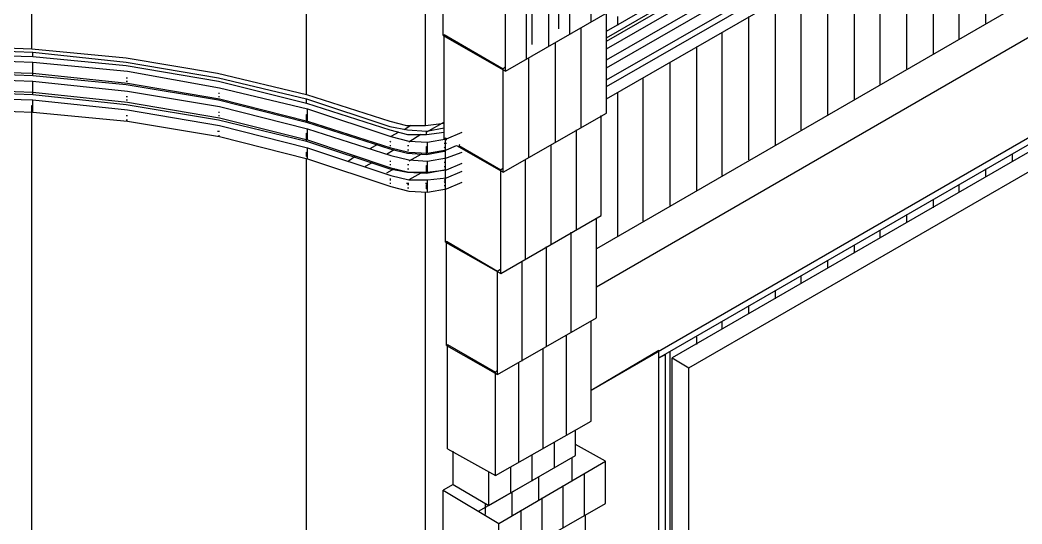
# Model space of a CAD drawing. Header units: inches. Extents: x 0.3 to 16.2, y 0.3 to 11.4.
# Drawn here: x 13.1628 to 13.5175, y 8.3026 to 8.4811 of the extents above; entities that cross this region are included whole.
import ezdxf

# ---------------------------------------------------------------- set-up
doc = ezdxf.new("R2010")
doc.units = ezdxf.units.IN
doc.header["$LTSCALE"] = 0.009843
doc.header["$MEASUREMENT"] = 0
doc.layers.add('GEOMETRY', color=7, linetype='Continuous')

msp = doc.modelspace()

# ---------------------------------------------------------------- linework, layer by layer
at = {"layer": 'GEOMETRY'}
for p, q in [((13.37047, 8.47717), (13.77165, 8.70866)), ((13.37047, 8.4748), (13.77165, 8.70669)), ((13.37047, 8.4748), (13.77165, 8.70669)), ((13.37047, 8.47362), (13.77165, 8.70512)), ((13.37047, 8.47087), (13.77323, 8.70315)), ((13.37047, 8.47087), (13.77323, 8.70315)), ((13.37047, 8.46693), (13.77677, 8.70118)), ((13.37047, 8.46417), (13.77913, 8.7)), ((13.37047, 8.46417), (13.77913, 8.7)), ((13.37047, 8.46693), (13.77244, 8.69882)), ((13.37047, 8.45984), (13.77244, 8.69213)), ((13.37047, 8.45984), (13.77244, 8.69213)), ((13.37047, 8.45748), (13.77244, 8.68937)), ((13.37047, 8.45748), (13.77244, 8.68937)), ((13.37047, 8.45315), (13.77244, 8.68504)), ((13.77283, 8.63465), (13.36693, 8.4)), ((13.36693, 8.38661), (13.78661, 8.62913)), ((13.36693, 8.38661), (13.78661, 8.62913)), ((13.36496, 8.35), (13.78661, 8.5937)), ((13.38898, 8.36142), (13.75236, 8.57126)), ((13.72795, 8.55433), (13.3937, 8.36142)), ((13.39961, 8.35787), (13.73386, 8.55079)), ((13.39961, 8.35787), (13.73386, 8.55079)), ((13.16693, 8.47087), (13.16693, 8.54843)), ((13.26417, 8.45472), (13.26417, 8.52913)), ((13.50472, 8.47992), (13.50472, 8.53071)), ((13.49528, 8.47441), (13.49528, 8.5252)), ((13.48622, 8.4689), (13.48622, 8.52008)), ((13.3063, 8.4437), (13.3063, 8.51417)), ((13.36496, 8.48031), (13.36496, 8.51457)), ((13.47677, 8.46378), (13.47677, 8.51457)), ((13.3126, 8.47559), (13.3126, 8.51142)), ((13.35748, 8.47598), (13.35748, 8.51024)), ((13.35354, 8.47795), (13.35354, 8.50669)), ((13.46732, 8.45827), (13.46732, 8.50906)), ((13.35, 8.47165), (13.35, 8.50591)), ((13.45827, 8.45276), (13.45827, 8.50394)), ((13.34213, 8.46732), (13.34213, 8.50157)), ((13.34409, 8.47244), (13.34409, 8.50118)), ((13.33465, 8.46299), (13.33465, 8.49843)), ((13.44882, 8.44764), (13.44882, 8.49843)), ((13.43937, 8.44213), (13.43937, 8.49291)), ((13.43031, 8.43661), (13.43031, 8.4878)), ((13.33465, 8.46299), (13.37244, 8.48465)), ((13.37047, 8.44803), (13.37047, 8.48346)), ((13.37441, 8.47913), (13.37441, 8.48228)), ((13.42087, 8.4315), (13.42087, 8.48228)), ((13.36142, 8.44291), (13.36142, 8.47835)), ((13.3126, 8.47559), (13.33465, 8.46299)), ((13.31299, 8.47598), (13.33386, 8.46378)), ((13.31299, 8.47598), (13.33386, 8.46378)), ((13.31299, 8.43898), (13.31299, 8.47598)), ((13.36142, 8.44685), (13.36142, 8.47559)), ((13.41142, 8.42598), (13.41142, 8.47677)), ((13.13346, 8.47205), (13.16693, 8.47087)), ((13.13346, 8.47087), (13.16732, 8.46969)), ((13.13346, 8.47087), (13.16732, 8.46969)), ((13.16693, 8.47087), (13.20039, 8.46772)), ((13.35236, 8.4378), (13.35236, 8.47283)), ((13.40236, 8.42047), (13.40236, 8.47165)), ((13.13346, 8.46929), (13.16732, 8.46811)), ((13.13346, 8.46732), (13.16732, 8.46614)), ((13.13346, 8.46732), (13.16732, 8.46614)), ((13.16732, 8.46969), (13.20039, 8.46614)), ((13.16732, 8.46969), (13.20039, 8.46614)), ((13.16732, 8.46811), (13.16732, 8.46969)), ((13.16732, 8.46811), (13.20039, 8.46496)), ((13.20039, 8.46772), (13.23268, 8.4622)), ((13.34291, 8.43228), (13.34291, 8.46772)), ((13.35236, 8.44173), (13.35236, 8.47047)), ((13.16732, 8.46614), (13.20079, 8.46299)), ((13.16732, 8.46614), (13.20079, 8.46299)), ((13.16732, 8.4622), (13.16732, 8.46614)), ((13.16732, 8.46417), (13.16732, 8.46417)), ((13.16732, 8.46417), (13.16732, 8.46417)), ((13.16732, 8.4626), (13.16732, 8.46417)), ((13.20039, 8.46614), (13.23307, 8.46063)), ((13.20039, 8.46614), (13.23307, 8.46063)), ((13.20039, 8.46496), (13.23307, 8.45945)), ((13.33386, 8.46378), (13.33465, 8.46457)), ((13.33386, 8.46378), (13.33465, 8.46457)), ((13.33386, 8.42717), (13.33386, 8.46378)), ((13.34291, 8.43622), (13.34291, 8.46535)), ((13.39291, 8.41535), (13.39291, 8.46614)), ((13.13346, 8.46339), (13.16732, 8.4622)), ((13.13346, 8.4626), (13.16732, 8.46142)), ((13.13346, 8.46063), (13.16732, 8.45945)), ((13.13346, 8.46063), (13.16732, 8.45945)), ((13.16732, 8.4626), (13.16732, 8.4626)), ((13.16732, 8.4626), (13.16732, 8.4626)), ((13.16732, 8.4626), (13.16732, 8.4626)), ((13.16732, 8.46142), (13.16732, 8.4626)), ((13.16732, 8.4622), (13.20079, 8.45866)), ((13.16732, 8.46142), (13.20039, 8.45827)), ((13.20039, 8.46063), (13.20079, 8.46063)), ((13.20039, 8.46063), (13.20079, 8.46063)), ((13.20079, 8.46299), (13.23346, 8.45709)), ((13.20079, 8.46299), (13.23346, 8.45709)), ((13.23268, 8.4622), (13.26417, 8.45472)), ((13.23307, 8.46063), (13.26417, 8.45315)), ((13.23307, 8.46063), (13.26417, 8.45315)), ((13.38346, 8.40984), (13.38346, 8.46063)), ((13.13346, 8.45669), (13.16732, 8.45551)), ((13.16732, 8.45945), (13.20079, 8.45591)), ((13.16732, 8.45945), (13.20079, 8.45591)), ((13.16732, 8.45551), (13.16732, 8.45945)), ((13.16732, 8.45748), (13.16732, 8.45748)), ((13.16732, 8.45748), (13.16732, 8.45748)), ((13.16732, 8.45591), (13.16732, 8.45748)), ((13.20039, 8.45945), (13.20079, 8.45945)), ((13.20039, 8.45945), (13.20079, 8.45945)), ((13.20039, 8.45945), (13.20079, 8.45945)), ((13.20039, 8.45827), (13.23307, 8.45276)), ((13.20079, 8.45866), (13.23346, 8.45315)), ((13.23307, 8.45945), (13.26417, 8.45157)), ((13.23346, 8.45709), (13.26457, 8.44961)), ((13.23346, 8.45709), (13.26457, 8.44961)), ((13.13346, 8.45591), (13.16732, 8.45472)), ((13.13346, 8.45394), (13.16732, 8.45276)), ((13.13346, 8.45394), (13.16732, 8.45276)), ((13.16732, 8.45591), (13.16732, 8.45591)), ((13.16732, 8.45591), (13.16732, 8.45591)), ((13.16732, 8.45591), (13.16732, 8.45591)), ((13.16732, 8.45472), (13.16732, 8.45591)), ((13.16732, 8.45551), (13.20079, 8.45197)), ((13.16732, 8.45472), (13.20039, 8.45118)), ((13.20039, 8.45394), (13.20079, 8.45394)), ((13.20039, 8.45394), (13.20079, 8.45394)), ((13.20079, 8.45591), (13.23346, 8.45039)), ((13.20079, 8.45591), (13.23346, 8.45039)), ((13.23307, 8.45512), (13.23346, 8.45512)), ((13.23307, 8.45512), (13.23346, 8.45512)), ((13.23307, 8.45394), (13.23346, 8.45394)), ((13.23307, 8.45394), (13.23346, 8.45394)), ((13.23307, 8.45394), (13.23346, 8.45394)), ((13.23346, 8.45315), (13.26457, 8.44528)), ((13.26417, 8.45472), (13.2937, 8.44528)), ((13.26417, 8.45315), (13.2937, 8.44331)), ((13.26417, 8.45315), (13.2937, 8.44331)), ((13.26417, 8.45157), (13.26417, 8.45315)), ((13.37441, 8.40433), (13.37441, 8.45551)), ((13.13346, 8.44961), (13.16732, 8.44843)), ((13.16693, 8.45079), (13.16732, 8.45079)), ((13.16693, 8.45079), (13.16732, 8.45079)), ((13.16693, 7.71772), (13.16693, 8.45079)), ((13.16732, 8.45276), (13.20079, 8.44921)), ((13.16732, 8.45276), (13.20079, 8.44921)), ((13.16732, 8.44843), (13.16732, 8.45276)), ((13.16732, 8.45039), (13.16732, 8.45039)), ((13.16732, 8.45039), (13.16732, 8.45039)), ((13.16732, 8.44921), (13.16732, 8.45039)), ((13.20039, 8.45276), (13.20079, 8.45276)), ((13.20039, 8.45276), (13.20079, 8.45276)), ((13.20039, 8.45276), (13.20079, 8.45276)), ((13.20039, 8.45118), (13.23307, 8.44567)), ((13.20079, 8.45197), (13.23346, 8.44646)), ((13.23307, 8.45276), (13.26417, 8.44488)), ((13.23346, 8.45039), (13.26457, 8.44252)), ((13.23346, 8.45039), (13.26457, 8.44252)), ((13.26417, 8.45157), (13.2937, 8.44213)), ((13.26457, 8.44961), (13.29409, 8.43976)), ((13.26457, 8.44961), (13.29409, 8.43976)), ((13.26457, 8.44528), (13.26457, 8.44961)), ((13.16732, 8.44921), (13.16732, 8.44921)), ((13.16732, 8.44843), (13.20079, 8.44528)), ((13.20039, 8.44724), (13.20079, 8.44724)), ((13.20039, 8.44724), (13.20079, 8.44724)), ((13.20039, 8.44724), (13.20079, 8.44724)), ((13.20039, 8.44724), (13.20079, 8.44724)), ((13.20079, 8.44921), (13.23346, 8.4437)), ((13.20079, 8.44921), (13.23346, 8.4437)), ((13.23307, 8.44843), (13.23346, 8.44843)), ((13.23307, 8.44843), (13.23346, 8.44843)), ((13.23307, 8.44724), (13.23346, 8.44724)), ((13.23307, 8.44724), (13.23346, 8.44724)), ((13.23307, 8.44724), (13.23346, 8.44724)), ((13.23346, 8.44646), (13.26457, 8.43858)), ((13.26417, 8.44764), (13.26457, 8.44764)), ((13.26417, 8.44764), (13.26457, 8.44764)), ((13.26417, 8.44646), (13.26417, 8.44764)), ((13.26417, 8.44646), (13.26457, 8.44606)), ((13.26417, 8.44646), (13.26457, 8.44606)), ((13.26417, 8.44646), (13.26457, 8.44606)), ((13.26417, 8.44488), (13.26417, 8.44646)), ((13.33386, 8.42717), (13.37047, 8.44803)), ((13.3685, 8.41181), (13.3685, 8.44724)), ((13.20039, 8.44567), (13.20079, 8.44567)), ((13.20079, 8.44528), (13.23346, 8.43976)), ((13.23307, 8.44567), (13.26417, 8.43819)), ((13.23346, 8.4437), (13.26457, 8.43583)), ((13.23346, 8.4437), (13.26457, 8.43583)), ((13.26417, 8.44488), (13.2937, 8.43543)), ((13.26457, 8.44528), (13.29409, 8.43583)), ((13.26457, 8.44252), (13.29409, 8.43307)), ((13.26457, 8.44252), (13.29409, 8.43307)), ((13.26457, 8.43858), (13.26457, 8.44252)), ((13.2937, 8.44528), (13.29961, 8.4437)), ((13.2937, 8.44331), (13.3, 8.44213)), ((13.2937, 8.44331), (13.3, 8.44213)), ((13.30118, 8.4437), (13.29882, 8.44213)), ((13.29961, 8.4437), (13.3063, 8.4437)), ((13.3063, 8.4437), (13.31299, 8.44449)), ((13.31299, 8.44488), (13.30669, 8.44134)), ((13.30669, 8.44173), (13.31299, 8.44291)), ((13.30669, 8.44173), (13.31299, 8.44291)), ((13.23268, 8.44173), (13.23346, 8.44173)), ((13.23268, 8.44173), (13.23346, 8.44173)), ((13.23307, 8.44173), (13.23346, 8.44173)), ((13.23307, 8.44173), (13.23346, 8.44173)), ((13.23307, 8.44016), (13.23346, 8.44016)), ((13.23346, 8.43976), (13.26457, 8.43189)), ((13.26417, 8.44094), (13.26457, 8.44094)), ((13.26417, 8.44094), (13.26457, 8.44094)), ((13.26417, 8.43937), (13.26417, 8.44094)), ((13.26417, 8.43937), (13.26457, 8.43937)), ((13.26417, 8.43937), (13.26457, 8.43937)), ((13.26417, 8.43937), (13.26457, 8.43937)), ((13.26417, 8.43819), (13.26417, 8.43937)), ((13.2937, 8.44213), (13.3, 8.44055)), ((13.29685, 8.44134), (13.29409, 8.43976)), ((13.29409, 8.43976), (13.30039, 8.43819)), ((13.29409, 8.43976), (13.30039, 8.43819)), ((13.3, 8.44213), (13.30669, 8.44173)), ((13.3, 8.44213), (13.30669, 8.44173)), ((13.3, 8.44055), (13.30669, 8.44055)), ((13.30472, 8.44055), (13.30039, 8.4378)), ((13.30669, 8.44055), (13.30669, 8.44173)), ((13.30669, 8.44055), (13.31299, 8.44134)), ((13.30709, 8.4378), (13.31378, 8.43898)), ((13.30709, 8.4378), (13.31378, 8.43898)), ((13.31299, 8.43898), (13.31378, 8.43858)), ((13.31339, 8.43937), (13.31378, 8.43898)), ((13.31339, 8.43937), (13.31378, 8.43898)), ((13.31339, 8.40236), (13.31339, 8.43937)), ((13.31378, 8.43898), (13.31929, 8.44134)), ((13.31378, 8.43898), (13.31929, 8.44134)), ((13.35984, 8.40669), (13.35984, 8.44213)), ((13.35984, 8.41063), (13.35984, 8.43937)), ((13.26417, 8.43819), (13.2937, 8.42835)), ((13.26457, 8.43858), (13.29409, 8.42874)), ((13.26457, 8.43583), (13.29409, 8.42598)), ((13.26457, 8.43583), (13.29409, 8.42598)), ((13.26457, 8.43189), (13.26457, 8.43583)), ((13.28937, 8.43701), (13.28661, 8.43543)), ((13.2937, 8.43819), (13.29409, 8.4378)), ((13.2937, 8.43819), (13.29409, 8.4378)), ((13.2937, 8.43661), (13.29409, 8.43661)), ((13.2937, 8.43661), (13.29409, 8.43661)), ((13.2937, 8.43661), (13.29409, 8.43661)), ((13.2937, 8.43543), (13.3, 8.43386)), ((13.29409, 8.43583), (13.30039, 8.43425)), ((13.3, 8.43661), (13.30039, 8.43661)), ((13.3, 8.43661), (13.30039, 8.43661)), ((13.30039, 8.43819), (13.30709, 8.4378)), ((13.30039, 8.43819), (13.30709, 8.4378)), ((13.30669, 8.43622), (13.30709, 8.43622)), ((13.30669, 8.43622), (13.30709, 8.43622)), ((13.30669, 8.43504), (13.30669, 8.43622)), ((13.30709, 8.43386), (13.30709, 8.4378)), ((13.31299, 8.4374), (13.31378, 8.4374)), ((13.31299, 8.4374), (13.31378, 8.4374)), ((13.31299, 8.43583), (13.31339, 8.43622)), ((13.31299, 8.43583), (13.31339, 8.43622)), ((13.31299, 8.43583), (13.31339, 8.43622)), ((13.31378, 8.43504), (13.31732, 8.43661)), ((13.31732, 8.43661), (13.33386, 8.42717)), ((13.31811, 8.43661), (13.3185, 8.43701)), ((13.31811, 8.43661), (13.33307, 8.42795)), ((13.31811, 8.43661), (13.33307, 8.42795)), ((13.35079, 8.40157), (13.35079, 8.43661)), ((13.26417, 8.43425), (13.26457, 8.43386)), ((13.26417, 8.43425), (13.26457, 8.43386)), ((13.26417, 8.43425), (13.26457, 8.43425)), ((13.26417, 8.43425), (13.26457, 8.43425)), ((13.26417, 8.43268), (13.26417, 8.43425)), ((13.26417, 8.43268), (13.26457, 8.43268)), ((13.26417, 7.70118), (13.26417, 8.43189)), ((13.26457, 8.43189), (13.29409, 8.42205)), ((13.2815, 8.43268), (13.27913, 8.4311)), ((13.29528, 8.43504), (13.29252, 8.43346)), ((13.29409, 8.43307), (13.30039, 8.4315)), ((13.29409, 8.43307), (13.30039, 8.4315)), ((13.3, 8.43504), (13.30039, 8.43504)), ((13.3, 8.43504), (13.30039, 8.43504)), ((13.3, 8.43504), (13.30039, 8.43504)), ((13.3, 8.43386), (13.30669, 8.43346)), ((13.30039, 8.43425), (13.30709, 8.43386)), ((13.30472, 8.43346), (13.30039, 8.4311)), ((13.30669, 8.43504), (13.30709, 8.43504)), ((13.30669, 8.43504), (13.30709, 8.43504)), ((13.30669, 8.43504), (13.30709, 8.43504)), ((13.30669, 8.43346), (13.30669, 8.43504)), ((13.30669, 8.43346), (13.31299, 8.43465)), ((13.30709, 8.43386), (13.31378, 8.43504)), ((13.30709, 8.4311), (13.31378, 8.43228)), ((13.30709, 8.4311), (13.31378, 8.43228)), ((13.31299, 8.43465), (13.31339, 8.43465)), ((13.31378, 8.43228), (13.31929, 8.43425)), ((13.31378, 8.43228), (13.31929, 8.43425)), ((13.35079, 8.40551), (13.35079, 8.43425)), ((13.51417, 8.4311), (13.51417, 8.43346)), ((13.2878, 8.43071), (13.28504, 8.42913)), ((13.29528, 8.42835), (13.29252, 8.42677)), ((13.2937, 8.4311), (13.29409, 8.4311)), ((13.2937, 8.4311), (13.29409, 8.4311)), ((13.2937, 8.42992), (13.29409, 8.42992)), ((13.2937, 8.42992), (13.29409, 8.42992)), ((13.2937, 8.42992), (13.29409, 8.42992)), ((13.2937, 8.42835), (13.3, 8.42717)), ((13.29409, 8.42874), (13.30039, 8.42717)), ((13.3, 8.42992), (13.30039, 8.42992)), ((13.3, 8.42992), (13.30039, 8.42992)), ((13.3, 8.42835), (13.30039, 8.42835)), ((13.3, 8.42835), (13.30039, 8.42835)), ((13.3, 8.42835), (13.30039, 8.42835)), ((13.30039, 8.4315), (13.30709, 8.4311)), ((13.30039, 8.4315), (13.30709, 8.4311)), ((13.30669, 8.42953), (13.30709, 8.42953)), ((13.30669, 8.42953), (13.30709, 8.42953)), ((13.30669, 8.42795), (13.30669, 8.42953)), ((13.30669, 8.42795), (13.30709, 8.42835)), ((13.30669, 8.42795), (13.30709, 8.42835)), ((13.30669, 8.42795), (13.30709, 8.42835)), ((13.30709, 8.42717), (13.30709, 8.4311)), ((13.31299, 8.43071), (13.31339, 8.43071)), ((13.31299, 8.43071), (13.31339, 8.43071)), ((13.31299, 8.42913), (13.31339, 8.42913)), ((13.31299, 8.42913), (13.31339, 8.42913)), ((13.31299, 8.42913), (13.31339, 8.42913)), ((13.31378, 8.42795), (13.31929, 8.43031)), ((13.33307, 8.42795), (13.33386, 8.42874)), ((13.33307, 8.42795), (13.33386, 8.42874)), ((13.34173, 8.39646), (13.34173, 8.4315)), ((13.34173, 8.40039), (13.34173, 8.42913)), ((13.50472, 8.42559), (13.50472, 8.42835)), ((13.2937, 8.4248), (13.29409, 8.4248)), ((13.2937, 8.4248), (13.29409, 8.4248)), ((13.29409, 8.42598), (13.30039, 8.42441)), ((13.29409, 8.42598), (13.30039, 8.42441)), ((13.3, 8.42717), (13.30669, 8.42677)), ((13.30039, 8.42717), (13.30709, 8.42717)), ((13.30472, 8.42677), (13.30039, 8.42441)), ((13.30669, 8.42677), (13.31299, 8.42795)), ((13.30669, 8.42677), (13.30669, 8.42795)), ((13.30709, 8.42717), (13.31378, 8.42795)), ((13.30709, 8.42441), (13.31378, 8.4252)), ((13.30709, 8.42441), (13.31378, 8.4252)), ((13.31299, 8.42795), (13.31339, 8.42795)), ((13.31378, 8.4252), (13.31929, 8.42756)), ((13.31378, 8.4252), (13.31929, 8.42756)), ((13.33307, 8.39134), (13.33307, 8.42795)), ((13.2937, 8.42441), (13.29409, 8.42441)), ((13.2937, 8.42441), (13.29409, 8.42441)), ((13.2937, 8.42323), (13.29409, 8.42323)), ((13.29409, 8.42205), (13.30039, 8.42047)), ((13.29961, 8.42323), (13.30039, 8.42323)), ((13.29961, 8.42323), (13.30039, 8.42323)), ((13.3, 8.42283), (13.30039, 8.42283)), ((13.3, 8.42283), (13.30039, 8.42283)), ((13.3, 8.42165), (13.30039, 8.42165)), ((13.30039, 8.42441), (13.30709, 8.42441)), ((13.30039, 8.42441), (13.30709, 8.42441)), ((13.3063, 8.42323), (13.30709, 8.42323)), ((13.3063, 8.42323), (13.30709, 8.42323)), ((13.30669, 8.42283), (13.30709, 8.42283)), ((13.30669, 8.42283), (13.30709, 8.42283)), ((13.30669, 8.42126), (13.30669, 8.42283)), ((13.30669, 8.42126), (13.30709, 8.42126)), ((13.30709, 8.42008), (13.30709, 8.42441)), ((13.30709, 8.42008), (13.31378, 8.42126)), ((13.31299, 8.42441), (13.31339, 8.42441)), ((13.31299, 8.42441), (13.31339, 8.42441)), ((13.31299, 8.42362), (13.31339, 8.42402)), ((13.31299, 8.42362), (13.31339, 8.42402)), ((13.31299, 8.42244), (13.31339, 8.42244)), ((13.31378, 8.42126), (13.31929, 8.42362)), ((13.49528, 8.42008), (13.49528, 8.42283)), ((13.30039, 8.42047), (13.30709, 8.42008)), ((13.3063, 7.69016), (13.3063, 8.42008)), ((13.48622, 8.41457), (13.48622, 8.41732)), ((13.33307, 8.39134), (13.3685, 8.41181)), ((13.36693, 8.37559), (13.36693, 8.41063)), ((13.47677, 8.40945), (13.47677, 8.4122)), ((13.35787, 8.37047), (13.35787, 8.40591)), ((13.46732, 8.40394), (13.46732, 8.40669)), ((13.31339, 8.40236), (13.33307, 8.39134)), ((13.31378, 8.40276), (13.33189, 8.39213)), ((13.31378, 8.40276), (13.33189, 8.39213)), ((13.31378, 8.36575), (13.31378, 8.40276)), ((13.34921, 8.36535), (13.34921, 8.40079)), ((13.35787, 8.37441), (13.35787, 8.40315)), ((13.45827, 8.39843), (13.45827, 8.40118)), ((13.34921, 8.36929), (13.34921, 8.39843)), ((13.33189, 8.39213), (13.33307, 8.39291)), ((13.33189, 8.39213), (13.33307, 8.39291)), ((13.34055, 8.36024), (13.34055, 8.39567)), ((13.34055, 8.36457), (13.34055, 8.39331)), ((13.44882, 8.39331), (13.44882, 8.39606)), ((13.33189, 8.35551), (13.33189, 8.39213)), ((13.43937, 8.3878), (13.43937, 8.39055)), ((13.43031, 8.38228), (13.43031, 8.38504)), ((13.42087, 8.37717), (13.42087, 8.37992)), ((13.33189, 8.35551), (13.36693, 8.37559)), ((13.36496, 8.33898), (13.36496, 8.37441)), ((13.41142, 8.37165), (13.41142, 8.37441)), ((13.3563, 8.33425), (13.3563, 8.36929)), ((13.40236, 8.36614), (13.40236, 8.3689)), ((13.31378, 8.36575), (13.33189, 8.35551)), ((13.31417, 8.36614), (13.3311, 8.3563)), ((13.31417, 8.36614), (13.3311, 8.3563)), ((13.31417, 8.32913), (13.31417, 8.36614)), ((13.34803, 8.32913), (13.34803, 8.36457)), ((13.3563, 8.33819), (13.3563, 8.36693)), ((13.34803, 8.33346), (13.34803, 8.3622)), ((13.36496, 8.35), (13.38898, 8.36417)), ((13.36496, 8.35), (13.38898, 8.36417)), ((13.38898, 7.81024), (13.38898, 8.36417)), ((13.38898, 8.36142), (13.39134, 8.3626)), ((13.38898, 8.36142), (13.39134, 8.3626)), ((13.39134, 7.82244), (13.39134, 8.3626)), ((13.39291, 7.83268), (13.39291, 8.36378)), ((13.3937, 8.36142), (13.39961, 8.35787)), ((13.3937, 8.36142), (13.39961, 8.35787)), ((13.3937, 7.84528), (13.3937, 8.36142)), ((13.33937, 8.32441), (13.33937, 8.35984)), ((13.39961, 7.84213), (13.39961, 8.35787)), ((13.3311, 8.3563), (13.33189, 8.35709)), ((13.3311, 8.3563), (13.33189, 8.35709)), ((13.3311, 8.31969), (13.3311, 8.3563)), ((13.33937, 8.32835), (13.33937, 8.35709)), ((13.3311, 8.31969), (13.36496, 8.33898)), ((13.35945, 8.32677), (13.35945, 8.33583)), ((13.31417, 8.32913), (13.3311, 8.31969)), ((13.35197, 8.32244), (13.35197, 8.3315)), ((13.37008, 8.3248), (13.35945, 8.33071)), ((13.31614, 8.31654), (13.31614, 8.32835)), ((13.32874, 8.30906), (13.35945, 8.32677)), ((13.34409, 8.31772), (13.34409, 8.32717)), ((13.35827, 8.31772), (13.35827, 8.32598)), ((13.33228, 8.30276), (13.37008, 8.3248)), ((13.33228, 8.30276), (13.37008, 8.3248)), ((13.33661, 8.31339), (13.33661, 8.32283)), ((13.37008, 8.30984), (13.37008, 8.3248)), ((13.34646, 8.31929), (13.3252, 8.30709)), ((13.32874, 8.30906), (13.32874, 8.32087)), ((13.34646, 8.31102), (13.34646, 8.31929)), ((13.34646, 8.31102), (13.34646, 8.31929)), ((13.3626, 8.30551), (13.3626, 8.32047)), ((13.31614, 8.31654), (13.3126, 8.31457)), ((13.31614, 8.31654), (13.32874, 8.30906)), ((13.35512, 8.30118), (13.35512, 8.31614)), ((13.3126, 8.31457), (13.33228, 8.30276)), ((13.3126, 8.31457), (13.33228, 8.30276)), ((13.3126, 8.29961), (13.3126, 8.31457)), ((13.33701, 8.30551), (13.33701, 8.31378)), ((13.34764, 8.29685), (13.34764, 8.31181)), ((13.32756, 8.30591), (13.32756, 8.30984)), ((13.33228, 8.28819), (13.37008, 8.30984)), ((13.34016, 8.29252), (13.34016, 8.30748)), ((13.36299, 8.29882), (13.36299, 8.30551)), ((13.33228, 8.28819), (13.33228, 8.30276))]:
    msp.add_line(p, q, dxfattribs=at)

doc.saveas('drawing.dxf')
